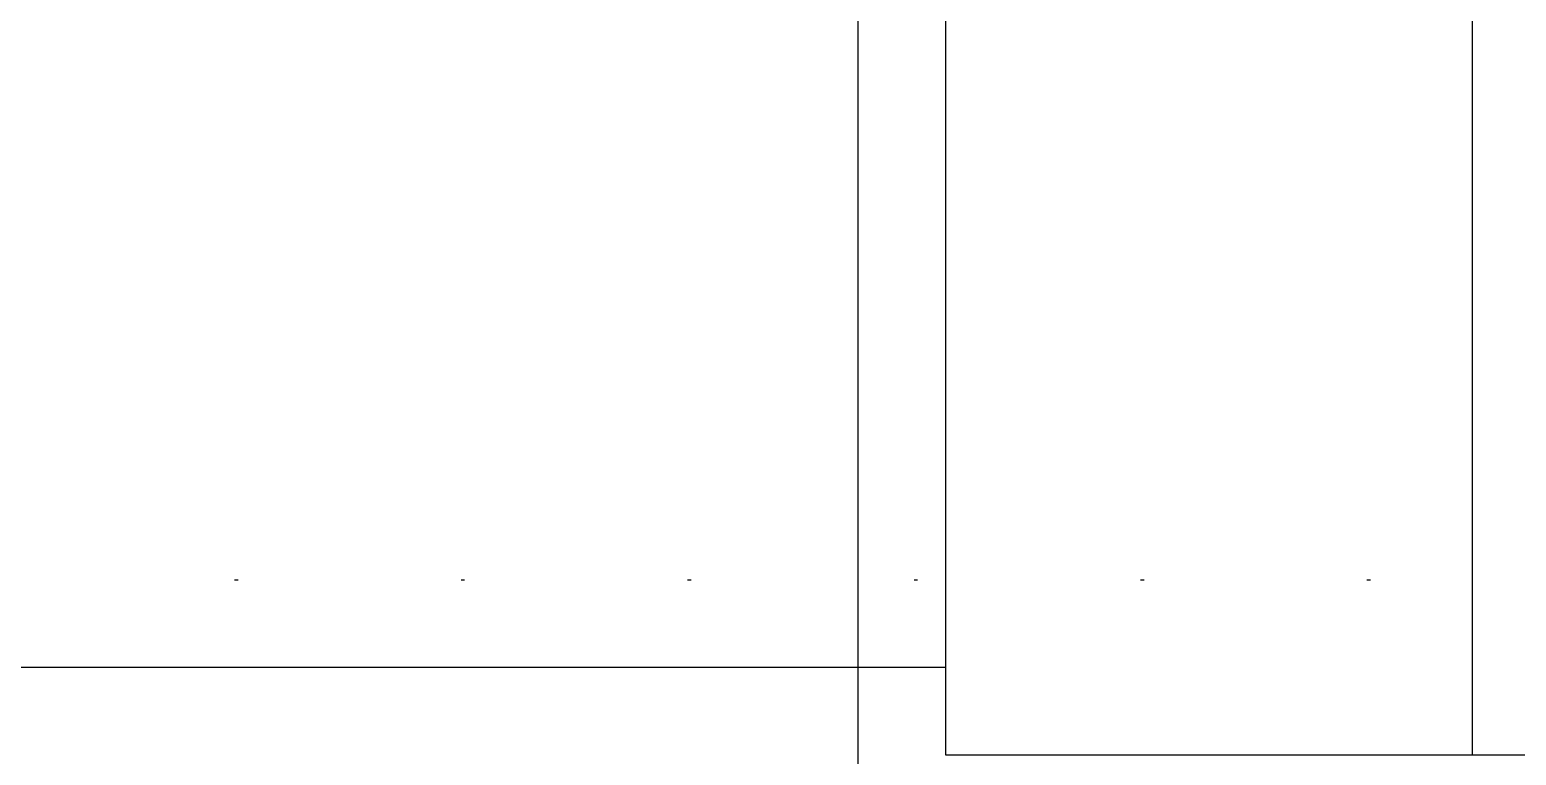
# Model space of a CAD drawing. Header units: inches. Extents: x 21 to 32698, y 13 to 3712.
# Drawn here: x 12430.63 to 12472.96, y 1002.08 to 1022.75 of the extents above; entities that cross this region are included whole.
import ezdxf

# ---------------------------------------------------------------- set-up
doc = ezdxf.new("R2010")
doc.units = ezdxf.units.IN
doc.header["$MEASUREMENT"] = 0
doc.set_wipeout_variables(frame=1)
doc.linetypes.add('DOT', pattern=[6.35, 0, -6.35])
for name, color, linetype, lineweight in [('Z_MİM_-KM-BEAM-RAY', 8, 'DOT', 25), ('Z_MİM_-KM-GLAZ', 8, 'Continuous', 25), ('Z_MİM_-KM-WALL', 8, 'Continuous', 25), ('Z_MİM_-KM-WALL-PLASTER', 8, 'Continuous', 25)]:
    doc.layers.add(name, color=color, linetype=linetype, lineweight=lineweight)

# ---------------------------------------------------------------- blocks, each defined once
blk = doc.blocks.new('-KM_Kiriş İzi-1K')
at = {"layer": 'Z_MİM_-KM-BEAM-RAY'}
blk.add_line((2749.999, 25), (3475.001, 25), dxfattribs=at)
blk = doc.blocks.new('-KM-AL1 150_900')
blk.add_wipeout([(151.488, -34.02), (151.726, -15.48), (149.45, -15.45), (149.45, 7.15), (9.45, 7.15), (9.45, -15.45), (7.398, -15.45), (7.567, -34.061)])
at = {"layer": 'Z_MİM_-KM-WALL-PLASTER'}
blk.add_lwpolyline([(149.45, 7.05), (146.95, 7.05), (146.95, -17.85)], dxfattribs=at)

msp = doc.modelspace()

# ---------------------------------------------------------------- linework, layer by layer
at = {"layer": 'Z_MİM_-KM-WALL'}
msp.add_line((12471.715, 1002.083), (12471.715, 1647.083), dxfattribs=at)
msp.add_lwpolyline([(12806.758, 1002.083), (12081.713, 1002.083)], dxfattribs=at)

# ---------------------------------------------------------------- block references
at = {"layer": 'Z_MİM_-KM-BEAM-RAY'}
msp.add_blockref('-KM_Kiriş İzi-1K', (9331.714, 982.083), dxfattribs=at)

# ---------------------------------------------------------------- next in the draw order: block references
at = {"layer": 'Z_MİM_-KM-GLAZ'}
msp.add_blockref('-KM-AL1 150_900', (12307.265, 997.533), dxfattribs=at)

# ---------------------------------------------------------------- next in the draw order: linework, layer by layer
at = {"layer": 'Z_MİM_-KM-WALL'}
msp.add_line((12456.715, 1002.083), (12456.715, 1647.083), dxfattribs=at)
at = {"layer": 'Z_MİM_-KM-WALL-PLASTER'}
msp.add_lwpolyline([(12119.213, 1634.583), (12149.213, 1634.583), (12149.213, 1644.583), (12454.215, 1644.583), (12454.215, 1004.583), (12084.213, 1004.583), (12084.213, 1599.583), (12119.213, 1599.583)], close=True, dxfattribs=at)

doc.saveas('drawing.dxf')
